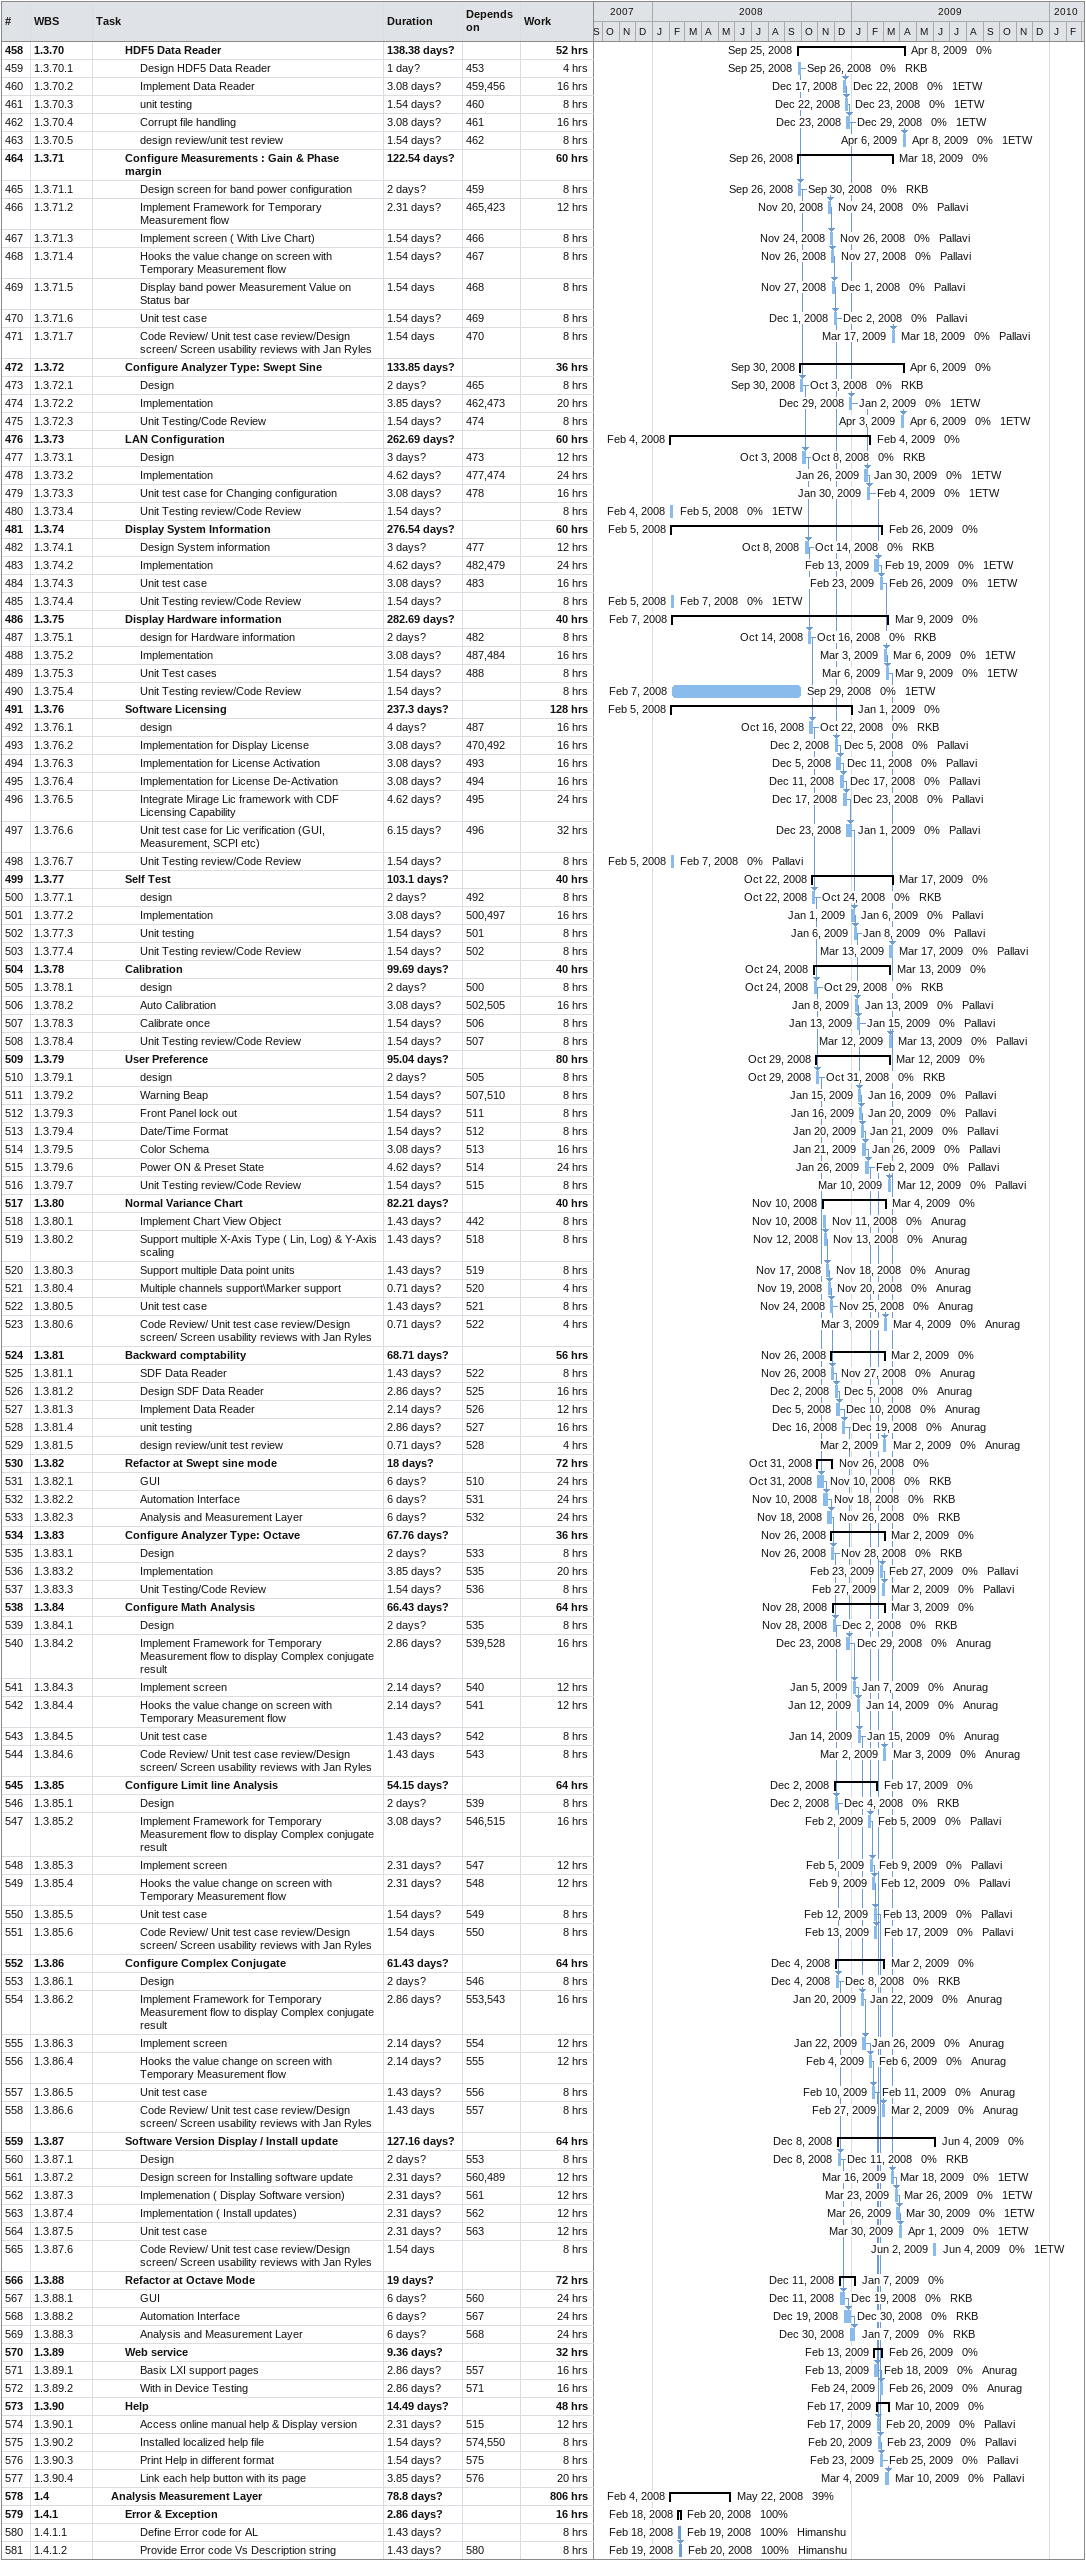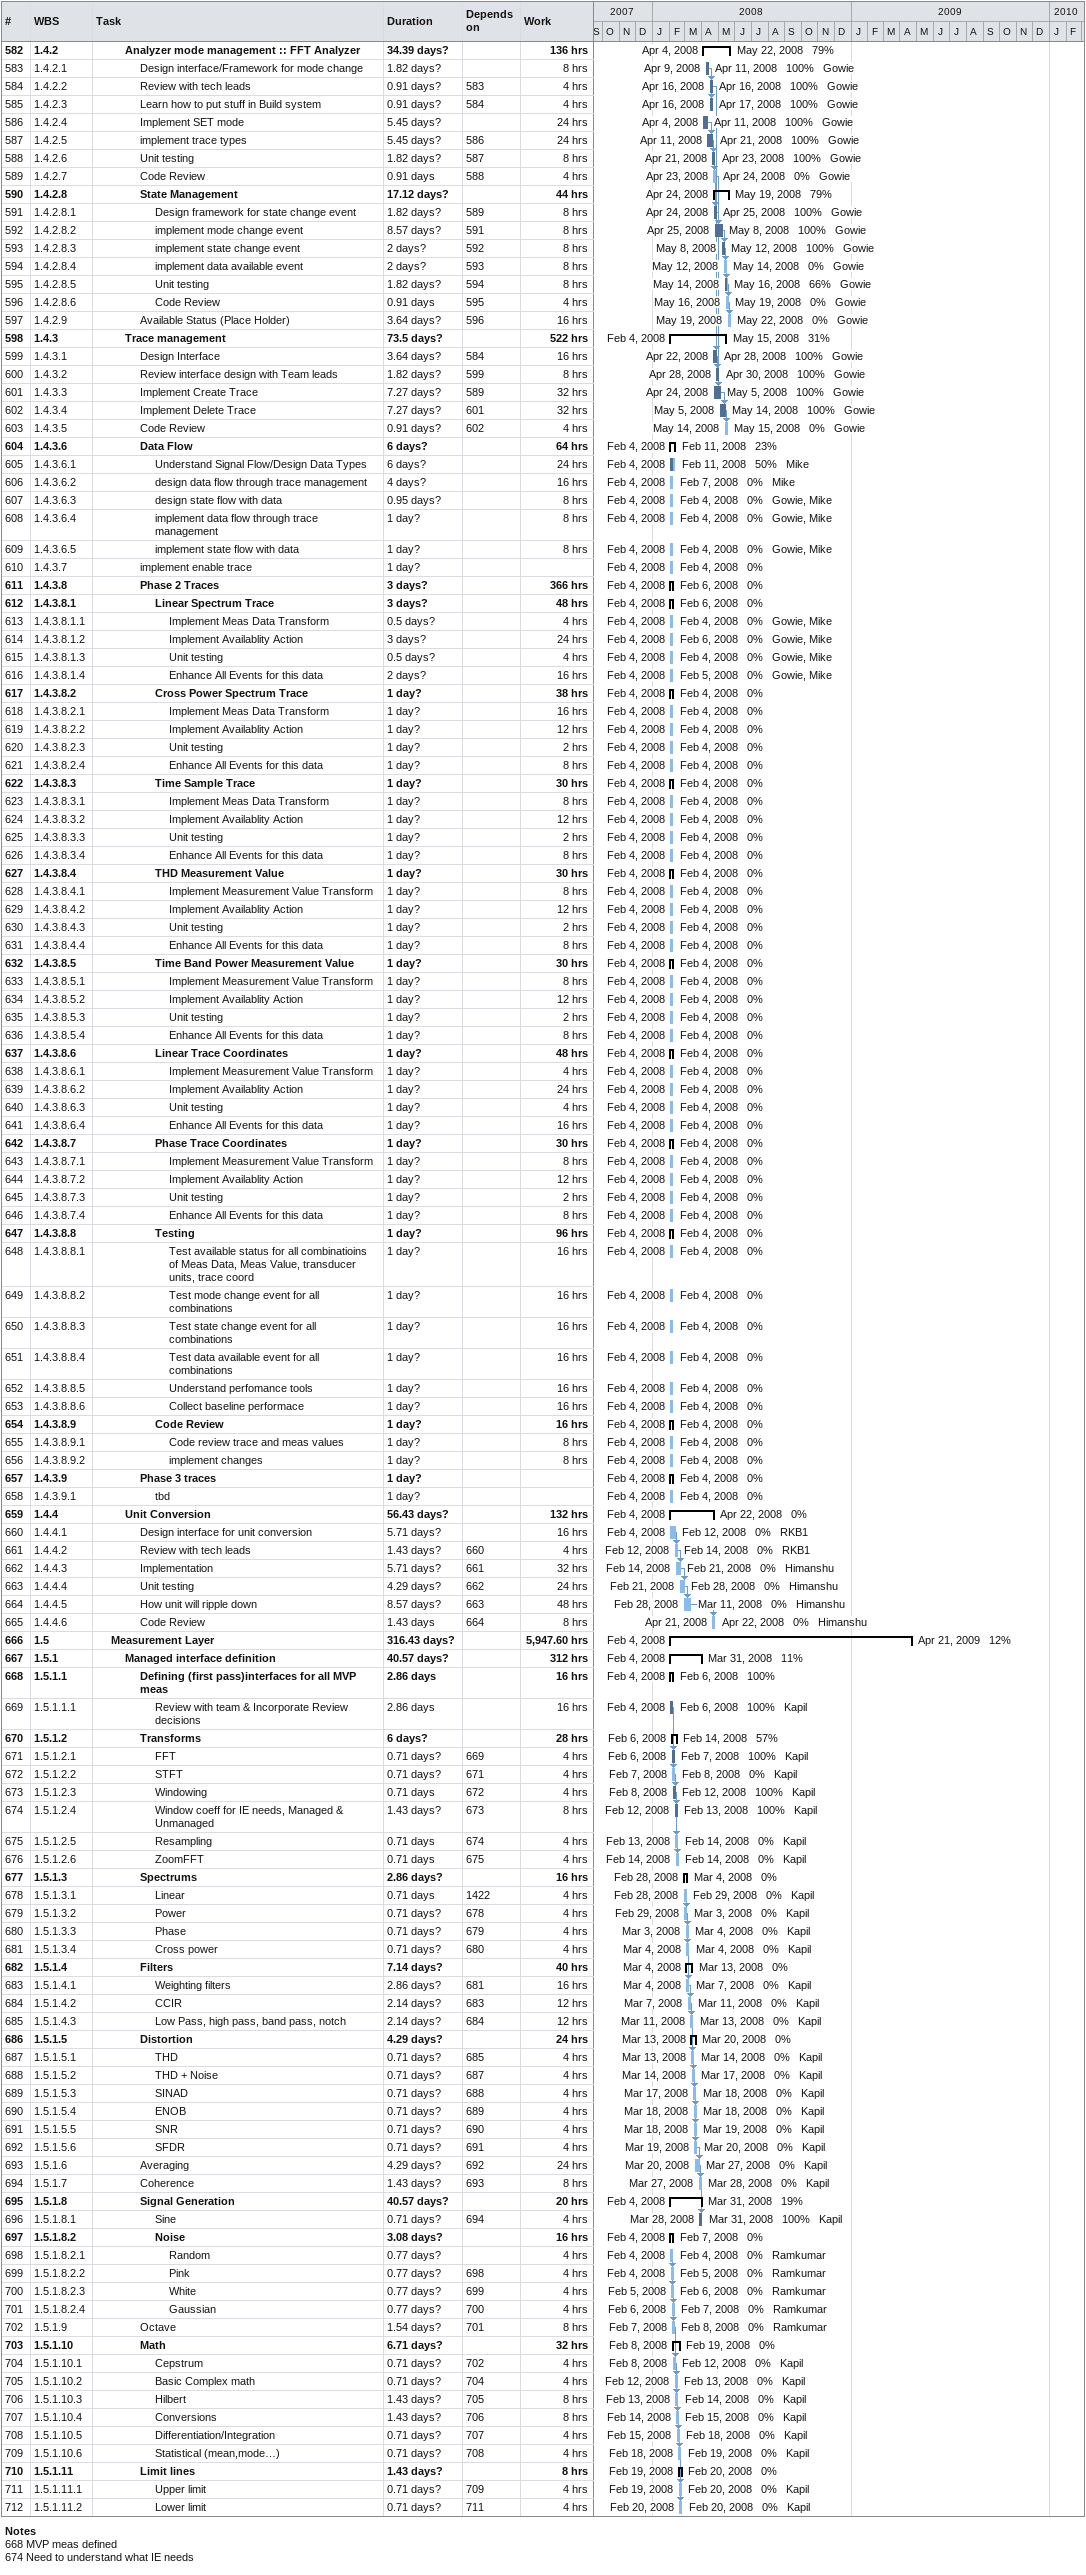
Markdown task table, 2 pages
| ID | WBS | Task | Duration | Start | Finish | Predecessors | Resources | % complete | Work (h) |
|---|---|---|---|---|---|---|---|---|---|
| 458 | 1.3.70 | **HDF5 Data Reader** | 138.38d? | 2008-09-25 | 2009-04-08 |  |  | 0 | 52 |
| 459 | 1.3.70.1 | Design HDF5 Data Reader | 1d? | 2008-09-25 | 2008-09-26 | 453 | RKB | 0 | 4 |
| 460 | 1.3.70.2 | Implement Data Reader | 3.08d? | 2008-12-17 | 2008-12-22 | 459, 456 | 1ETW | 0 | 16 |
| 461 | 1.3.70.3 | unit testing | 1.54d? | 2008-12-22 | 2008-12-23 | 460 | 1ETW | 0 | 8 |
| 462 | 1.3.70.4 | Corrupt file handling | 3.08d? | 2008-12-23 | 2008-12-29 | 461 | 1ETW | 0 | 16 |
| 463 | 1.3.70.5 | design review/unit test review | 1.54d? | 2009-04-06 | 2009-04-08 | 462 | 1ETW | 0 | 8 |
| 464 | 1.3.71 | **Configure Measurements : Gain & Phase margin** | 122.54d? | 2008-09-26 | 2009-03-18 |  |  | 0 | 60 |
| 465 | 1.3.71.1 | Design screen for band power configuration | 2d? | 2008-09-26 | 2008-09-30 | 459 | RKB | 0 | 8 |
| 466 | 1.3.71.2 | Implement Framework for Temporary Measurement flow | 2.31d? | 2008-11-20 | 2008-11-24 | 465, 423 | Pallavi | 0 | 12 |
| 467 | 1.3.71.3 | Implement screen ( With Live Chart) | 1.54d? | 2008-11-24 | 2008-11-26 | 466 | Pallavi | 0 | 8 |
| 468 | 1.3.71.4 | Hooks the value change on screen with Temporary Measurement flow | 1.54d? | 2008-11-26 | 2008-11-27 | 467 | Pallavi | 0 | 8 |
| 469 | 1.3.71.5 | Display band power Measurement Value on Status bar | 1.54d | 2008-11-27 | 2008-12-01 | 468 | Pallavi | 0 | 8 |
| 470 | 1.3.71.6 | Unit test case | 1.54d? | 2008-12-01 | 2008-12-02 | 469 | Pallavi | 0 | 8 |
| 471 | 1.3.71.7 | Code Review/ Unit test case review/Design screen/ Screen usability reviews with Jan Ryles | 1.54d | 2009-03-17 | 2009-03-18 | 470 | Pallavi | 0 | 8 |
| 472 | 1.3.72 | **Configure Analyzer Type: Swept Sine** | 133.85d? | 2008-09-30 | 2009-04-06 |  |  | 0 | 36 |
| 473 | 1.3.72.1 | Design | 2d? | 2008-09-30 | 2008-10-03 | 465 | RKB | 0 | 8 |
| 474 | 1.3.72.2 | Implementation | 3.85d? | 2008-12-29 | 2009-01-02 | 462, 473 | 1ETW | 0 | 20 |
| 475 | 1.3.72.3 | Unit Testing/Code Review | 1.54d? | 2009-04-03 | 2009-04-06 | 474 | 1ETW | 0 | 8 |
| 476 | 1.3.73 | **LAN Configuration** | 262.69d? | 2008-02-04 | 2009-02-04 |  |  | 0 | 60 |
| 477 | 1.3.73.1 | Design | 3d? | 2008-10-03 | 2008-10-08 | 473 | RKB | 0 | 12 |
| 478 | 1.3.73.2 | Implementation | 4.62d? | 2009-01-26 | 2009-01-30 | 477, 474 | 1ETW | 0 | 24 |
| 479 | 1.3.73.3 | Unit test case for Changing configuration | 3.08d? | 2009-01-30 | 2009-02-04 | 478 | 1ETW | 0 | 16 |
| 480 | 1.3.73.4 | Unit Testing review/Code Review | 1.54d? | 2008-02-04 | 2008-02-05 |  | 1ETW | 0 | 8 |
| 481 | 1.3.74 | **Display System Information** | 276.54d? | 2008-02-05 | 2009-02-26 |  |  | 0 | 60 |
| 482 | 1.3.74.1 | Design System information | 3d? | 2008-10-08 | 2008-10-14 | 477 | RKB | 0 | 12 |
| 483 | 1.3.74.2 | Implementation | 4.62d? | 2009-02-13 | 2009-02-19 | 482, 479 | 1ETW | 0 | 24 |
| 484 | 1.3.74.3 | Unit test case | 3.08d? | 2009-02-23 | 2009-02-26 | 483 | 1ETW | 0 | 16 |
| 485 | 1.3.74.4 | Unit Testing review/Code Review | 1.54d? | 2008-02-05 | 2008-02-07 |  | 1ETW | 0 | 8 |
| 486 | 1.3.75 | **Display Hardware information** | 282.69d? | 2008-02-07 | 2009-03-09 |  |  | 0 | 40 |
| 487 | 1.3.75.1 | design for Hardware information | 2d? | 2008-10-14 | 2008-10-16 | 482 | RKB | 0 | 8 |
| 488 | 1.3.75.2 | Implementation | 3.08d? | 2009-03-03 | 2009-03-06 | 487, 484 | 1ETW | 0 | 16 |
| 489 | 1.3.75.3 | Unit Test cases | 1.54d? | 2009-03-06 | 2009-03-09 | 488 | 1ETW | 0 | 8 |
| 490 | 1.3.75.4 | Unit Testing review/Code Review | 1.54d? | 2008-02-07 | 2008-09-29 |  | 1ETW | 0 | 8 |
| 491 | 1.3.76 | **Software Licensing** | 237.3d? | 2008-02-05 | 2009-01-01 |  |  | 0 | 128 |
| 492 | 1.3.76.1 | design | 4d? | 2008-10-16 | 2008-10-22 | 487 | RKB | 0 | 16 |
| 493 | 1.3.76.2 | Implementation for Display License | 3.08d? | 2008-12-02 | 2008-12-05 | 470, 492 | Pallavi | 0 | 16 |
| 494 | 1.3.76.3 | Implementation for License Activation | 3.08d? | 2008-12-05 | 2008-12-11 | 493 | Pallavi | 0 | 16 |
| 495 | 1.3.76.4 | Implementation for License De-Activation | 3.08d? | 2008-12-11 | 2008-12-17 | 494 | Pallavi | 0 | 16 |
| 496 | 1.3.76.5 | Integrate Mirage Lic framework with CDF Licensing Capability | 4.62d? | 2008-12-17 | 2008-12-23 | 495 | Pallavi | 0 | 24 |
| 497 | 1.3.76.6 | Unit test case for Lic verification (GUI, Measurement, SCPI etc) | 6.15d? | 2008-12-23 | 2009-01-01 | 496 | Pallavi | 0 | 32 |
| 498 | 1.3.76.7 | Unit Testing review/Code Review | 1.54d? | 2008-02-05 | 2008-02-07 |  | Pallavi | 0 | 8 |
| 499 | 1.3.77 | **Self Test** | 103.1d? | 2008-10-22 | 2009-03-17 |  |  | 0 | 40 |
| 500 | 1.3.77.1 | design | 2d? | 2008-10-22 | 2008-10-24 | 492 | RKB | 0 | 8 |
| 501 | 1.3.77.2 | Implementation | 3.08d? | 2009-01-01 | 2009-01-06 | 500, 497 | Pallavi | 0 | 16 |
| 502 | 1.3.77.3 | Unit testing | 1.54d? | 2009-01-06 | 2009-01-08 | 501 | Pallavi | 0 | 8 |
| 503 | 1.3.77.4 | Unit Testing review/Code Review | 1.54d? | 2009-03-13 | 2009-03-17 | 502 | Pallavi | 0 | 8 |
| 504 | 1.3.78 | **Calibration** | 99.69d? | 2008-10-24 | 2009-03-13 |  |  | 0 | 40 |
| 505 | 1.3.78.1 | design | 2d? | 2008-10-24 | 2008-10-29 | 500 | RKB | 0 | 8 |
| 506 | 1.3.78.2 | Auto Calibration | 3.08d? | 2009-01-08 | 2009-01-13 | 502, 505 | Pallavi | 0 | 16 |
| 507 | 1.3.78.3 | Calibrate once | 1.54d? | 2009-01-13 | 2009-01-15 | 506 | Pallavi | 0 | 8 |
| 508 | 1.3.78.4 | Unit Testing review/Code Review | 1.54d? | 2009-03-12 | 2009-03-13 | 507 | Pallavi | 0 | 8 |
| 509 | 1.3.79 | **User Preference** | 95.04d? | 2008-10-29 | 2009-03-12 |  |  | 0 | 80 |
| 510 | 1.3.79.1 | design | 2d? | 2008-10-29 | 2008-10-31 | 505 | RKB | 0 | 8 |
| 511 | 1.3.79.2 | Warning Beap | 1.54d? | 2009-01-15 | 2009-01-16 | 507, 510 | Pallavi | 0 | 8 |
| 512 | 1.3.79.3 | Front Panel lock out | 1.54d? | 2009-01-16 | 2009-01-20 | 511 | Pallavi | 0 | 8 |
| 513 | 1.3.79.4 | Date/Time Format | 1.54d? | 2009-01-20 | 2009-01-21 | 512 | Pallavi | 0 | 8 |
| 514 | 1.3.79.5 | Color Schema | 3.08d? | 2009-01-21 | 2009-01-26 | 513 | Pallavi | 0 | 16 |
| 515 | 1.3.79.6 | Power ON & Preset State | 4.62d? | 2009-01-26 | 2009-02-02 | 514 | Pallavi | 0 | 24 |
| 516 | 1.3.79.7 | Unit Testing review/Code Review | 1.54d? | 2009-03-10 | 2009-03-12 | 515 | Pallavi | 0 | 8 |
| 517 | 1.3.80 | **Normal Variance Chart** | 82.21d? | 2008-11-10 | 2009-03-04 |  |  | 0 | 40 |
| 518 | 1.3.80.1 | Implement Chart View Object | 1.43d? | 2008-11-10 | 2008-11-11 | 442 | Anurag | 0 | 8 |
| 519 | 1.3.80.2 | Support multiple X-Axis Type ( Lin, Log) & Y-Axis scaling | 1.43d? | 2008-11-12 | 2008-11-13 | 518 | Anurag | 0 | 8 |
| 520 | 1.3.80.3 | Support multiple Data point units | 1.43d? | 2008-11-17 | 2008-11-18 | 519 | Anurag | 0 | 8 |
| 521 | 1.3.80.4 | Multiple channels support\Marker support | 0.71d? | 2008-11-19 | 2008-11-20 | 520 | Anurag | 0 | 4 |
| 522 | 1.3.80.5 | Unit test case | 1.43d? | 2008-11-24 | 2008-11-25 | 521 | Anurag | 0 | 8 |
| 523 | 1.3.80.6 | Code Review/ Unit test case review/Design screen/ Screen usability reviews with Jan Ryles | 0.71d? | 2009-03-03 | 2009-03-04 | 522 | Anurag | 0 | 4 |
| 524 | 1.3.81 | **Backward comptability** | 68.71d? | 2008-11-26 | 2009-03-02 |  |  | 0 | 56 |
| 525 | 1.3.81.1 | SDF Data Reader | 1.43d? | 2008-11-26 | 2008-11-27 | 522 | Anurag | 0 | 8 |
| 526 | 1.3.81.2 | Design SDF Data Reader | 2.86d? | 2008-12-02 | 2008-12-05 | 525 | Anurag | 0 | 16 |
| 527 | 1.3.81.3 | Implement Data Reader | 2.14d? | 2008-12-05 | 2008-12-10 | 526 | Anurag | 0 | 12 |
| 528 | 1.3.81.4 | unit testing | 2.86d? | 2008-12-16 | 2008-12-19 | 527 | Anurag | 0 | 16 |
| 529 | 1.3.81.5 | design review/unit test review | 0.71d? | 2009-03-02 | 2009-03-02 | 528 | Anurag | 0 | 4 |
| 530 | 1.3.82 | **Refactor at Swept sine mode** | 18d? | 2008-10-31 | 2008-11-26 |  |  | 0 | 72 |
| 531 | 1.3.82.1 | GUI | 6d? | 2008-10-31 | 2008-11-10 | 510 | RKB | 0 | 24 |
| 532 | 1.3.82.2 | Automation Interface | 6d? | 2008-11-10 | 2008-11-18 | 531 | RKB | 0 | 24 |
| 533 | 1.3.82.3 | Analysis and Measurement Layer | 6d? | 2008-11-18 | 2008-11-26 | 532 | RKB | 0 | 24 |
| 534 | 1.3.83 | **Configure Analyzer Type: Octave** | 67.76d? | 2008-11-26 | 2009-03-02 |  |  | 0 | 36 |
| 535 | 1.3.83.1 | Design | 2d? | 2008-11-26 | 2008-11-28 | 533 | RKB | 0 | 8 |
| 536 | 1.3.83.2 | Implementation | 3.85d? | 2009-02-23 | 2009-02-27 | 535 | Pallavi | 0 | 20 |
| 537 | 1.3.83.3 | Unit Testing/Code Review | 1.54d? | 2009-02-27 | 2009-03-02 | 536 | Pallavi | 0 | 8 |
| 538 | 1.3.84 | **Configure Math Analysis** | 66.43d? | 2008-11-28 | 2009-03-03 |  |  | 0 | 64 |
| 539 | 1.3.84.1 | Design | 2d? | 2008-11-28 | 2008-12-02 | 535 | RKB | 0 | 8 |
| 540 | 1.3.84.2 | Implement Framework for Temporary Measurement flow to display Complex conjugate result | 2.86d? | 2008-12-23 | 2008-12-29 | 539, 528 | Anurag | 0 | 16 |
| 541 | 1.3.84.3 | Implement screen | 2.14d? | 2009-01-05 | 2009-01-07 | 540 | Anurag | 0 | 12 |
| 542 | 1.3.84.4 | Hooks the value change on screen with Temporary Measurement flow | 2.14d? | 2009-01-12 | 2009-01-14 | 541 | Anurag | 0 | 12 |
| 543 | 1.3.84.5 | Unit test case | 1.43d? | 2009-01-14 | 2009-01-15 | 542 | Anurag | 0 | 8 |
| 544 | 1.3.84.6 | Code Review/ Unit test case review/Design screen/ Screen usability reviews with Jan Ryles | 1.43d | 2009-03-02 | 2009-03-03 | 543 | Anurag | 0 | 8 |
| 545 | 1.3.85 | **Configure Limit line Analysis** | 54.15d? | 2008-12-02 | 2009-02-17 |  |  | 0 | 64 |
| 546 | 1.3.85.1 | Design | 2d? | 2008-12-02 | 2008-12-04 | 539 | RKB | 0 | 8 |
| 547 | 1.3.85.2 | Implement Framework for Temporary Measurement flow to display Complex conjugate result | 3.08d? | 2009-02-02 | 2009-02-05 | 546, 515 | Pallavi | 0 | 16 |
| 548 | 1.3.85.3 | Implement screen | 2.31d? | 2009-02-05 | 2009-02-09 | 547 | Pallavi | 0 | 12 |
| 549 | 1.3.85.4 | Hooks the value change on screen with Temporary Measurement flow | 2.31d? | 2009-02-09 | 2009-02-12 | 548 | Pallavi | 0 | 12 |
| 550 | 1.3.85.5 | Unit test case | 1.54d? | 2009-02-12 | 2009-02-13 | 549 | Pallavi | 0 | 8 |
| 551 | 1.3.85.6 | Code Review/ Unit test case review/Design screen/ Screen usability reviews with Jan Ryles | 1.54d | 2009-02-13 | 2009-02-17 | 550 | Pallavi | 0 | 8 |
| 552 | 1.3.86 | **Configure Complex Conjugate** | 61.43d? | 2008-12-04 | 2009-03-02 |  |  | 0 | 64 |
| 553 | 1.3.86.1 | Design | 2d? | 2008-12-04 | 2008-12-08 | 546 | RKB | 0 | 8 |
| 554 | 1.3.86.2 | Implement Framework for Temporary Measurement flow to display Complex conjugate result | 2.86d? | 2009-01-20 | 2009-01-22 | 553, 543 | Anurag | 0 | 16 |
| 555 | 1.3.86.3 | Implement screen | 2.14d? | 2009-01-22 | 2009-01-26 | 554 | Anurag | 0 | 12 |
| 556 | 1.3.86.4 | Hooks the value change on screen with Temporary Measurement flow | 2.14d? | 2009-02-04 | 2009-02-06 | 555 | Anurag | 0 | 12 |
| 557 | 1.3.86.5 | Unit test case | 1.43d? | 2009-02-10 | 2009-02-11 | 556 | Anurag | 0 | 8 |
| 558 | 1.3.86.6 | Code Review/ Unit test case review/Design screen/ Screen usability reviews with Jan Ryles | 1.43d | 2009-02-27 | 2009-03-02 | 557 | Anurag | 0 | 8 |
| 559 | 1.3.87 | **Software Version Display / Install update** | 127.16d? | 2008-12-08 | 2009-06-04 |  |  | 0 | 64 |
| 560 | 1.3.87.1 | Design | 2d? | 2008-12-08 | 2008-12-11 | 553 | RKB | 0 | 8 |
| 561 | 1.3.87.2 | Design screen for Installing software update | 2.31d? | 2009-03-16 | 2009-03-18 | 560, 489 | 1ETW | 0 | 12 |
| 562 | 1.3.87.3 | Implemenation ( Display Software version) | 2.31d? | 2009-03-23 | 2009-03-26 | 561 | 1ETW | 0 | 12 |
| 563 | 1.3.87.4 | Implementation ( Install updates) | 2.31d? | 2009-03-26 | 2009-03-30 | 562 | 1ETW | 0 | 12 |
| 564 | 1.3.87.5 | Unit test case | 2.31d? | 2009-03-30 | 2009-04-01 | 563 | 1ETW | 0 | 12 |
| 565 | 1.3.87.6 | Code Review/ Unit test case review/Design screen/ Screen usability reviews with Jan Ryles | 1.54d | 2009-06-02 | 2009-06-04 |  | 1ETW | 0 | 8 |
| 566 | 1.3.88 | **Refactor at Octave Mode** | 19d? | 2008-12-11 | 2009-01-07 |  |  | 0 | 72 |
| 567 | 1.3.88.1 | GUI | 6d? | 2008-12-11 | 2008-12-19 | 560 | RKB | 0 | 24 |
| 568 | 1.3.88.2 | Automation Interface | 6d? | 2008-12-19 | 2008-12-30 | 567 | RKB | 0 | 24 |
| 569 | 1.3.88.3 | Analysis and Measurement Layer | 6d? | 2008-12-30 | 2009-01-07 | 568 | RKB | 0 | 24 |
| 570 | 1.3.89 | **Web service** | 9.36d? | 2009-02-13 | 2009-02-26 |  |  | 0 | 32 |
| 571 | 1.3.89.1 | Basix LXI support pages | 2.86d? | 2009-02-13 | 2009-02-18 | 557 | Anurag | 0 | 16 |
| 572 | 1.3.89.2 | With in Device Testing | 2.86d? | 2009-02-24 | 2009-02-26 | 571 | Anurag | 0 | 16 |
| 573 | 1.3.90 | **Help** | 14.49d? | 2009-02-17 | 2009-03-10 |  |  | 0 | 48 |
| 574 | 1.3.90.1 | Access online manual help & Display version | 2.31d? | 2009-02-17 | 2009-02-20 | 515 | Pallavi | 0 | 12 |
| 575 | 1.3.90.2 | Installed localized help file | 1.54d? | 2009-02-20 | 2009-02-23 | 574, 550 | Pallavi | 0 | 8 |
| 576 | 1.3.90.3 | Print Help in different format | 1.54d? | 2009-02-23 | 2009-02-25 | 575 | Pallavi | 0 | 8 |
| 577 | 1.3.90.4 | Link each help button with its page | 3.85d? | 2009-03-04 | 2009-03-10 | 576 | Pallavi | 0 | 20 |
| 578 | 1.4 | **Analysis Measurement Layer** | 78.8d? | 2008-02-04 | 2008-05-22 |  |  | 39 | 806 |
| 579 | 1.4.1 | **Error & Exception** | 2.86d? | 2008-02-18 | 2008-02-20 |  |  | 100 | 16 |
| 580 | 1.4.1.1 | Define Error code for AL | 1.43d? | 2008-02-18 | 2008-02-19 |  | Himanshu | 100 | 8 |
| 581 | 1.4.1.2 | Provide Error code Vs Description string | 1.43d? | 2008-02-19 | 2008-02-20 | 580 | Himanshu | 100 | 8 |
| 582 | 1.4.2 | **Analyzer mode management :: FFT Analyzer** | 34.39d? | 2008-04-04 | 2008-05-22 |  |  | 79 | 136 |
| 583 | 1.4.2.1 | Design interface/Framework for mode change | 1.82d? | 2008-04-09 | 2008-04-11 |  | Gowie | 100 | 8 |
| 584 | 1.4.2.2 | Review with tech leads | 0.91d? | 2008-04-16 | 2008-04-16 | 583 | Gowie | 100 | 4 |
| 585 | 1.4.2.3 | Learn how to put stuff in Build system | 0.91d? | 2008-04-16 | 2008-04-17 | 584 | Gowie | 100 | 4 |
| 586 | 1.4.2.4 | Implement SET mode | 5.45d? | 2008-04-04 | 2008-04-11 |  | Gowie | 100 | 24 |
| 587 | 1.4.2.5 | implement trace types | 5.45d? | 2008-04-11 | 2008-04-21 | 586 | Gowie | 100 | 24 |
| 588 | 1.4.2.6 | Unit testing | 1.82d? | 2008-04-21 | 2008-04-23 | 587 | Gowie | 100 | 8 |
| 589 | 1.4.2.7 | Code Review | 0.91d | 2008-04-23 | 2008-04-24 | 588 | Gowie | 0 | 4 |
| 590 | 1.4.2.8 | **State Management** | 17.12d? | 2008-04-24 | 2008-05-19 |  |  | 79 | 44 |
| 591 | 1.4.2.8.1 | Design framework for state change event | 1.82d? | 2008-04-24 | 2008-04-25 | 589 | Gowie | 100 | 8 |
| 592 | 1.4.2.8.2 | implement mode change event | 8.57d? | 2008-04-25 | 2008-05-08 | 591 | Gowie | 100 | 8 |
| 593 | 1.4.2.8.3 | implement state change event | 2d? | 2008-05-08 | 2008-05-12 | 592 | Gowie | 100 | 8 |
| 594 | 1.4.2.8.4 | implement data available event | 2d? | 2008-05-12 | 2008-05-14 | 593 | Gowie | 0 | 8 |
| 595 | 1.4.2.8.5 | Unit testing | 1.82d? | 2008-05-14 | 2008-05-16 | 594 | Gowie | 66 | 8 |
| 596 | 1.4.2.8.6 | Code Review | 0.91d | 2008-05-16 | 2008-05-19 | 595 | Gowie | 0 | 4 |
| 597 | 1.4.2.9 | Available Status (Place Holder) | 3.64d? | 2008-05-19 | 2008-05-22 | 596 | Gowie | 0 | 16 |
| 598 | 1.4.3 | **Trace management** | 73.5d? | 2008-02-04 | 2008-05-15 |  |  | 31 | 522 |
| 599 | 1.4.3.1 | Design Interface | 3.64d? | 2008-04-22 | 2008-04-28 | 584 | Gowie | 100 | 16 |
| 600 | 1.4.3.2 | Review interface design with Team leads | 1.82d? | 2008-04-28 | 2008-04-30 | 599 | Gowie | 100 | 8 |
| 601 | 1.4.3.3 | Implement Create Trace | 7.27d? | 2008-04-24 | 2008-05-05 | 589 | Gowie | 100 | 32 |
| 602 | 1.4.3.4 | Implement Delete Trace | 7.27d? | 2008-05-05 | 2008-05-14 | 601 | Gowie | 100 | 32 |
| 603 | 1.4.3.5 | Code Review | 0.91d? | 2008-05-14 | 2008-05-15 | 602 | Gowie | 0 | 4 |
| 604 | 1.4.3.6 | **Data Flow** | 6d? | 2008-02-04 | 2008-02-11 |  |  | 23 | 64 |
| 605 | 1.4.3.6.1 | Understand Signal Flow/Design Data Types | 6d? | 2008-02-04 | 2008-02-11 |  | Mike | 50 | 24 |
| 606 | 1.4.3.6.2 | design data flow through trace management | 4d? | 2008-02-04 | 2008-02-07 |  | Mike | 0 | 16 |
| 607 | 1.4.3.6.3 | design state flow with data | 0.95d? | 2008-02-04 | 2008-02-04 |  | Gowie, Mike | 0 | 8 |
| 608 | 1.4.3.6.4 | implement data flow through trace management | 1d? | 2008-02-04 | 2008-02-04 |  | Gowie, Mike | 0 | 8 |
| 609 | 1.4.3.6.5 | implement state flow with data | 1d? | 2008-02-04 | 2008-02-04 |  | Gowie, Mike | 0 | 8 |
| 610 | 1.4.3.7 | implement enable trace | 1d? | 2008-02-04 | 2008-02-04 |  |  | 0 |  |
| 611 | 1.4.3.8 | **Phase 2 Traces** | 3d? | 2008-02-04 | 2008-02-06 |  |  | 0 | 366 |
| 612 | 1.4.3.8.1 | **Linear Spectrum Trace** | 3d? | 2008-02-04 | 2008-02-06 |  |  | 0 | 48 |
| 613 | 1.4.3.8.1.1 | Implement Meas Data Transform | 0.5d? | 2008-02-04 | 2008-02-04 |  | Gowie, Mike | 0 | 4 |
| 614 | 1.4.3.8.1.2 | Implement Availablity Action | 3d? | 2008-02-04 | 2008-02-06 |  | Gowie, Mike | 0 | 24 |
| 615 | 1.4.3.8.1.3 | Unit testing | 0.5d? | 2008-02-04 | 2008-02-04 |  | Gowie, Mike | 0 | 4 |
| 616 | 1.4.3.8.1.4 | Enhance All Events for this data | 2d? | 2008-02-04 | 2008-02-05 |  | Gowie, Mike | 0 | 16 |
| 617 | 1.4.3.8.2 | **Cross Power Spectrum Trace** | 1d? | 2008-02-04 | 2008-02-04 |  |  | 0 | 38 |
| 618 | 1.4.3.8.2.1 | Implement Meas Data Transform | 1d? | 2008-02-04 | 2008-02-04 |  |  | 0 | 16 |
| 619 | 1.4.3.8.2.2 | Implement Availablity Action | 1d? | 2008-02-04 | 2008-02-04 |  |  | 0 | 12 |
| 620 | 1.4.3.8.2.3 | Unit testing | 1d? | 2008-02-04 | 2008-02-04 |  |  | 0 | 2 |
| 621 | 1.4.3.8.2.4 | Enhance All Events for this data | 1d? | 2008-02-04 | 2008-02-04 |  |  | 0 | 8 |
| 622 | 1.4.3.8.3 | **Time Sample Trace** | 1d? | 2008-02-04 | 2008-02-04 |  |  | 0 | 30 |
| 623 | 1.4.3.8.3.1 | Implement Meas Data Transform | 1d? | 2008-02-04 | 2008-02-04 |  |  | 0 | 8 |
| 624 | 1.4.3.8.3.2 | Implement Availablity Action | 1d? | 2008-02-04 | 2008-02-04 |  |  | 0 | 12 |
| 625 | 1.4.3.8.3.3 | Unit testing | 1d? | 2008-02-04 | 2008-02-04 |  |  | 0 | 2 |
| 626 | 1.4.3.8.3.4 | Enhance All Events for this data | 1d? | 2008-02-04 | 2008-02-04 |  |  | 0 | 8 |
| 627 | 1.4.3.8.4 | **THD Measurement Value** | 1d? | 2008-02-04 | 2008-02-04 |  |  | 0 | 30 |
| 628 | 1.4.3.8.4.1 | Implement Measurement Value Transform | 1d? | 2008-02-04 | 2008-02-04 |  |  | 0 | 8 |
| 629 | 1.4.3.8.4.2 | Implement Availablity Action | 1d? | 2008-02-04 | 2008-02-04 |  |  | 0 | 12 |
| 630 | 1.4.3.8.4.3 | Unit testing | 1d? | 2008-02-04 | 2008-02-04 |  |  | 0 | 2 |
| 631 | 1.4.3.8.4.4 | Enhance All Events for this data | 1d? | 2008-02-04 | 2008-02-04 |  |  | 0 | 8 |
| 632 | 1.4.3.8.5 | **Time Band Power Measurement Value** | 1d? | 2008-02-04 | 2008-02-04 |  |  | 0 | 30 |
| 633 | 1.4.3.8.5.1 | Implement Measurement Value Transform | 1d? | 2008-02-04 | 2008-02-04 |  |  | 0 | 8 |
| 634 | 1.4.3.8.5.2 | Implement Availablity Action | 1d? | 2008-02-04 | 2008-02-04 |  |  | 0 | 12 |
| 635 | 1.4.3.8.5.3 | Unit testing | 1d? | 2008-02-04 | 2008-02-04 |  |  | 0 | 2 |
| 636 | 1.4.3.8.5.4 | Enhance All Events for this data | 1d? | 2008-02-04 | 2008-02-04 |  |  | 0 | 8 |
| 637 | 1.4.3.8.6 | **Linear Trace Coordinates** | 1d? | 2008-02-04 | 2008-02-04 |  |  | 0 | 48 |
| 638 | 1.4.3.8.6.1 | Implement Measurement Value Transform | 1d? | 2008-02-04 | 2008-02-04 |  |  | 0 | 4 |
| 639 | 1.4.3.8.6.2 | Implement Availablity Action | 1d? | 2008-02-04 | 2008-02-04 |  |  | 0 | 24 |
| 640 | 1.4.3.8.6.3 | Unit testing | 1d? | 2008-02-04 | 2008-02-04 |  |  | 0 | 4 |
| 641 | 1.4.3.8.6.4 | Enhance All Events for this data | 1d? | 2008-02-04 | 2008-02-04 |  |  | 0 | 16 |
| 642 | 1.4.3.8.7 | **Phase Trace Coordinates** | 1d? | 2008-02-04 | 2008-02-04 |  |  | 0 | 30 |
| 643 | 1.4.3.8.7.1 | Implement Measurement Value Transform | 1d? | 2008-02-04 | 2008-02-04 |  |  | 0 | 8 |
| 644 | 1.4.3.8.7.2 | Implement Availablity Action | 1d? | 2008-02-04 | 2008-02-04 |  |  | 0 | 12 |
| 645 | 1.4.3.8.7.3 | Unit testing | 1d? | 2008-02-04 | 2008-02-04 |  |  | 0 | 2 |
| 646 | 1.4.3.8.7.4 | Enhance All Events for this data | 1d? | 2008-02-04 | 2008-02-04 |  |  | 0 | 8 |
| 647 | 1.4.3.8.8 | **Testing** | 1d? | 2008-02-04 | 2008-02-04 |  |  | 0 | 96 |
| 648 | 1.4.3.8.8.1 | Test available status for all combinatioins of Meas Data, Meas Value, transducer units, trace coord | 1d? | 2008-02-04 | 2008-02-04 |  |  | 0 | 16 |
| 649 | 1.4.3.8.8.2 | Test mode change event for all combinations | 1d? | 2008-02-04 | 2008-02-04 |  |  | 0 | 16 |
| 650 | 1.4.3.8.8.3 | Test state change event for all combinations | 1d? | 2008-02-04 | 2008-02-04 |  |  | 0 | 16 |
| 651 | 1.4.3.8.8.4 | Test data available event for all combinations | 1d? | 2008-02-04 | 2008-02-04 |  |  | 0 | 16 |
| 652 | 1.4.3.8.8.5 | Understand perfomance tools | 1d? | 2008-02-04 | 2008-02-04 |  |  | 0 | 16 |
| 653 | 1.4.3.8.8.6 | Collect baseline performace | 1d? | 2008-02-04 | 2008-02-04 |  |  | 0 | 16 |
| 654 | 1.4.3.8.9 | **Code Review** | 1d? | 2008-02-04 | 2008-02-04 |  |  | 0 | 16 |
| 655 | 1.4.3.8.9.1 | Code review trace and meas values | 1d? | 2008-02-04 | 2008-02-04 |  |  | 0 | 8 |
| 656 | 1.4.3.8.9.2 | implement changes | 1d? | 2008-02-04 | 2008-02-04 |  |  | 0 | 8 |
| 657 | 1.4.3.9 | **Phase 3 traces** | 1d? | 2008-02-04 | 2008-02-04 |  |  | 0 |  |
| 658 | 1.4.3.9.1 | tbd | 1d? | 2008-02-04 | 2008-02-04 |  |  | 0 |  |
| 659 | 1.4.4 | **Unit Conversion** | 56.43d? | 2008-02-04 | 2008-04-22 |  |  | 0 | 132 |
| 660 | 1.4.4.1 | Design interface for unit conversion | 5.71d? | 2008-02-04 | 2008-02-12 |  | RKB1 | 0 | 16 |
| 661 | 1.4.4.2 | Review with tech leads | 1.43d? | 2008-02-12 | 2008-02-14 | 660 | RKB1 | 0 | 4 |
| 662 | 1.4.4.3 | Implementation | 5.71d? | 2008-02-14 | 2008-02-21 | 661 | Himanshu | 0 | 32 |
| 663 | 1.4.4.4 | Unit testing | 4.29d? | 2008-02-21 | 2008-02-28 | 662 | Himanshu | 0 | 24 |
| 664 | 1.4.4.5 | How unit will ripple down | 8.57d? | 2008-02-28 | 2008-03-11 | 663 | Himanshu | 0 | 48 |
| 665 | 1.4.4.6 | Code Review | 1.43d | 2008-04-21 | 2008-04-22 | 664 | Himanshu | 0 | 8 |
| 666 | 1.5 | **Measurement Layer** | 316.43d? | 2008-02-04 | 2009-04-21 |  |  | 12 | 5947.60 |
| 667 | 1.5.1 | **Managed interface definition** | 40.57d? | 2008-02-04 | 2008-03-31 |  |  | 11 | 312 |
| 668 | 1.5.1.1 | **Defining (first pass)interfaces for all MVP meas** | 2.86d | 2008-02-04 | 2008-02-06 |  |  | 100 | 16 |
| 669 | 1.5.1.1.1 | Review with team & Incorporate Review decisions | 2.86d | 2008-02-04 | 2008-02-06 |  | Kapil | 100 | 16 |
| 670 | 1.5.1.2 | **Transforms** | 6d? | 2008-02-06 | 2008-02-14 |  |  | 57 | 28 |
| 671 | 1.5.1.2.1 | FFT | 0.71d? | 2008-02-06 | 2008-02-07 | 669 | Kapil | 100 | 4 |
| 672 | 1.5.1.2.2 | STFT | 0.71d? | 2008-02-07 | 2008-02-08 | 671 | Kapil | 0 | 4 |
| 673 | 1.5.1.2.3 | Windowing | 0.71d | 2008-02-08 | 2008-02-12 | 672 | Kapil | 100 | 4 |
| 674 | 1.5.1.2.4 | Window coeff for IE needs, Managed & Unmanaged | 1.43d? | 2008-02-12 | 2008-02-13 | 673 | Kapil | 100 | 8 |
| 675 | 1.5.1.2.5 | Resampling | 0.71d | 2008-02-13 | 2008-02-14 | 674 | Kapil | 0 | 4 |
| 676 | 1.5.1.2.6 | ZoomFFT | 0.71d | 2008-02-14 | 2008-02-14 | 675 | Kapil | 0 | 4 |
| 677 | 1.5.1.3 | **Spectrums** | 2.86d? | 2008-02-28 | 2008-03-04 |  |  | 0 | 16 |
| 678 | 1.5.1.3.1 | Linear | 0.71d | 2008-02-28 | 2008-02-29 | 1422 | Kapil | 0 | 4 |
| 679 | 1.5.1.3.2 | Power | 0.71d? | 2008-02-29 | 2008-03-03 | 678 | Kapil | 0 | 4 |
| 680 | 1.5.1.3.3 | Phase | 0.71d? | 2008-03-03 | 2008-03-04 | 679 | Kapil | 0 | 4 |
| 681 | 1.5.1.3.4 | Cross power | 0.71d? | 2008-03-04 | 2008-03-04 | 680 | Kapil | 0 | 4 |
| 682 | 1.5.1.4 | **Filters** | 7.14d? | 2008-03-04 | 2008-03-13 |  |  | 0 | 40 |
| 683 | 1.5.1.4.1 | Weighting filters | 2.86d? | 2008-03-04 | 2008-03-07 | 681 | Kapil | 0 | 16 |
| 684 | 1.5.1.4.2 | CCIR | 2.14d? | 2008-03-07 | 2008-03-11 | 683 | Kapil | 0 | 12 |
| 685 | 1.5.1.4.3 | Low Pass, high pass, band pass, notch | 2.14d? | 2008-03-11 | 2008-03-13 | 684 | Kapil | 0 | 12 |
| 686 | 1.5.1.5 | **Distortion** | 4.29d? | 2008-03-13 | 2008-03-20 |  |  | 0 | 24 |
| 687 | 1.5.1.5.1 | THD | 0.71d? | 2008-03-13 | 2008-03-14 | 685 | Kapil | 0 | 4 |
| 688 | 1.5.1.5.2 | THD + Noise | 0.71d? | 2008-03-14 | 2008-03-17 | 687 | Kapil | 0 | 4 |
| 689 | 1.5.1.5.3 | SINAD | 0.71d? | 2008-03-17 | 2008-03-18 | 688 | Kapil | 0 | 4 |
| 690 | 1.5.1.5.4 | ENOB | 0.71d? | 2008-03-18 | 2008-03-18 | 689 | Kapil | 0 | 4 |
| 691 | 1.5.1.5.5 | SNR | 0.71d? | 2008-03-18 | 2008-03-19 | 690 | Kapil | 0 | 4 |
| 692 | 1.5.1.5.6 | SFDR | 0.71d? | 2008-03-19 | 2008-03-20 | 691 | Kapil | 0 | 4 |
| 693 | 1.5.1.6 | Averaging | 4.29d? | 2008-03-20 | 2008-03-27 | 692 | Kapil | 0 | 24 |
| 694 | 1.5.1.7 | Coherence | 1.43d? | 2008-03-27 | 2008-03-28 | 693 | Kapil | 0 | 8 |
| 695 | 1.5.1.8 | **Signal Generation** | 40.57d? | 2008-02-04 | 2008-03-31 |  |  | 19 | 20 |
| 696 | 1.5.1.8.1 | Sine | 0.71d? | 2008-03-28 | 2008-03-31 | 694 | Kapil | 100 | 4 |
| 697 | 1.5.1.8.2 | **Noise** | 3.08d? | 2008-02-04 | 2008-02-07 |  |  | 0 | 16 |
| 698 | 1.5.1.8.2.1 | Random | 0.77d? | 2008-02-04 | 2008-02-04 |  | Ramkumar | 0 | 4 |
| 699 | 1.5.1.8.2.2 | Pink | 0.77d? | 2008-02-04 | 2008-02-05 | 698 | Ramkumar | 0 | 4 |
| 700 | 1.5.1.8.2.3 | White | 0.77d? | 2008-02-05 | 2008-02-06 | 699 | Ramkumar | 0 | 4 |
| 701 | 1.5.1.8.2.4 | Gaussian | 0.77d? | 2008-02-06 | 2008-02-07 | 700 | Ramkumar | 0 | 4 |
| 702 | 1.5.1.9 | Octave | 1.54d? | 2008-02-07 | 2008-02-08 | 701 | Ramkumar | 0 | 8 |
| 703 | 1.5.1.10 | **Math** | 6.71d? | 2008-02-08 | 2008-02-19 |  |  | 0 | 32 |
| 704 | 1.5.1.10.1 | Cepstrum | 0.71d? | 2008-02-08 | 2008-02-12 | 702 | Kapil | 0 | 4 |
| 705 | 1.5.1.10.2 | Basic Complex math | 0.71d? | 2008-02-12 | 2008-02-13 | 704 | Kapil | 0 | 4 |
| 706 | 1.5.1.10.3 | Hilbert | 1.43d? | 2008-02-13 | 2008-02-14 | 705 | Kapil | 0 | 8 |
| 707 | 1.5.1.10.4 | Conversions | 1.43d? | 2008-02-14 | 2008-02-15 | 706 | Kapil | 0 | 8 |
| 708 | 1.5.1.10.5 | Differentiation/Integration | 0.71d? | 2008-02-15 | 2008-02-18 | 707 | Kapil | 0 | 4 |
| 709 | 1.5.1.10.6 | Statistical (mean,mode…) | 0.71d? | 2008-02-18 | 2008-02-19 | 708 | Kapil | 0 | 4 |
| 710 | 1.5.1.11 | **Limit lines** | 1.43d? | 2008-02-19 | 2008-02-20 |  |  | 0 | 8 |
| 711 | 1.5.1.11.1 | Upper limit | 0.71d? | 2008-02-19 | 2008-02-20 | 709 | Kapil | 0 | 4 |
| 712 | 1.5.1.11.2 | Lower limit | 0.71d? | 2008-02-20 | 2008-02-20 | 711 | Kapil | 0 | 4 |

Notes
- 668: MVP meas defined
- 674: Need to understand what IE needs
